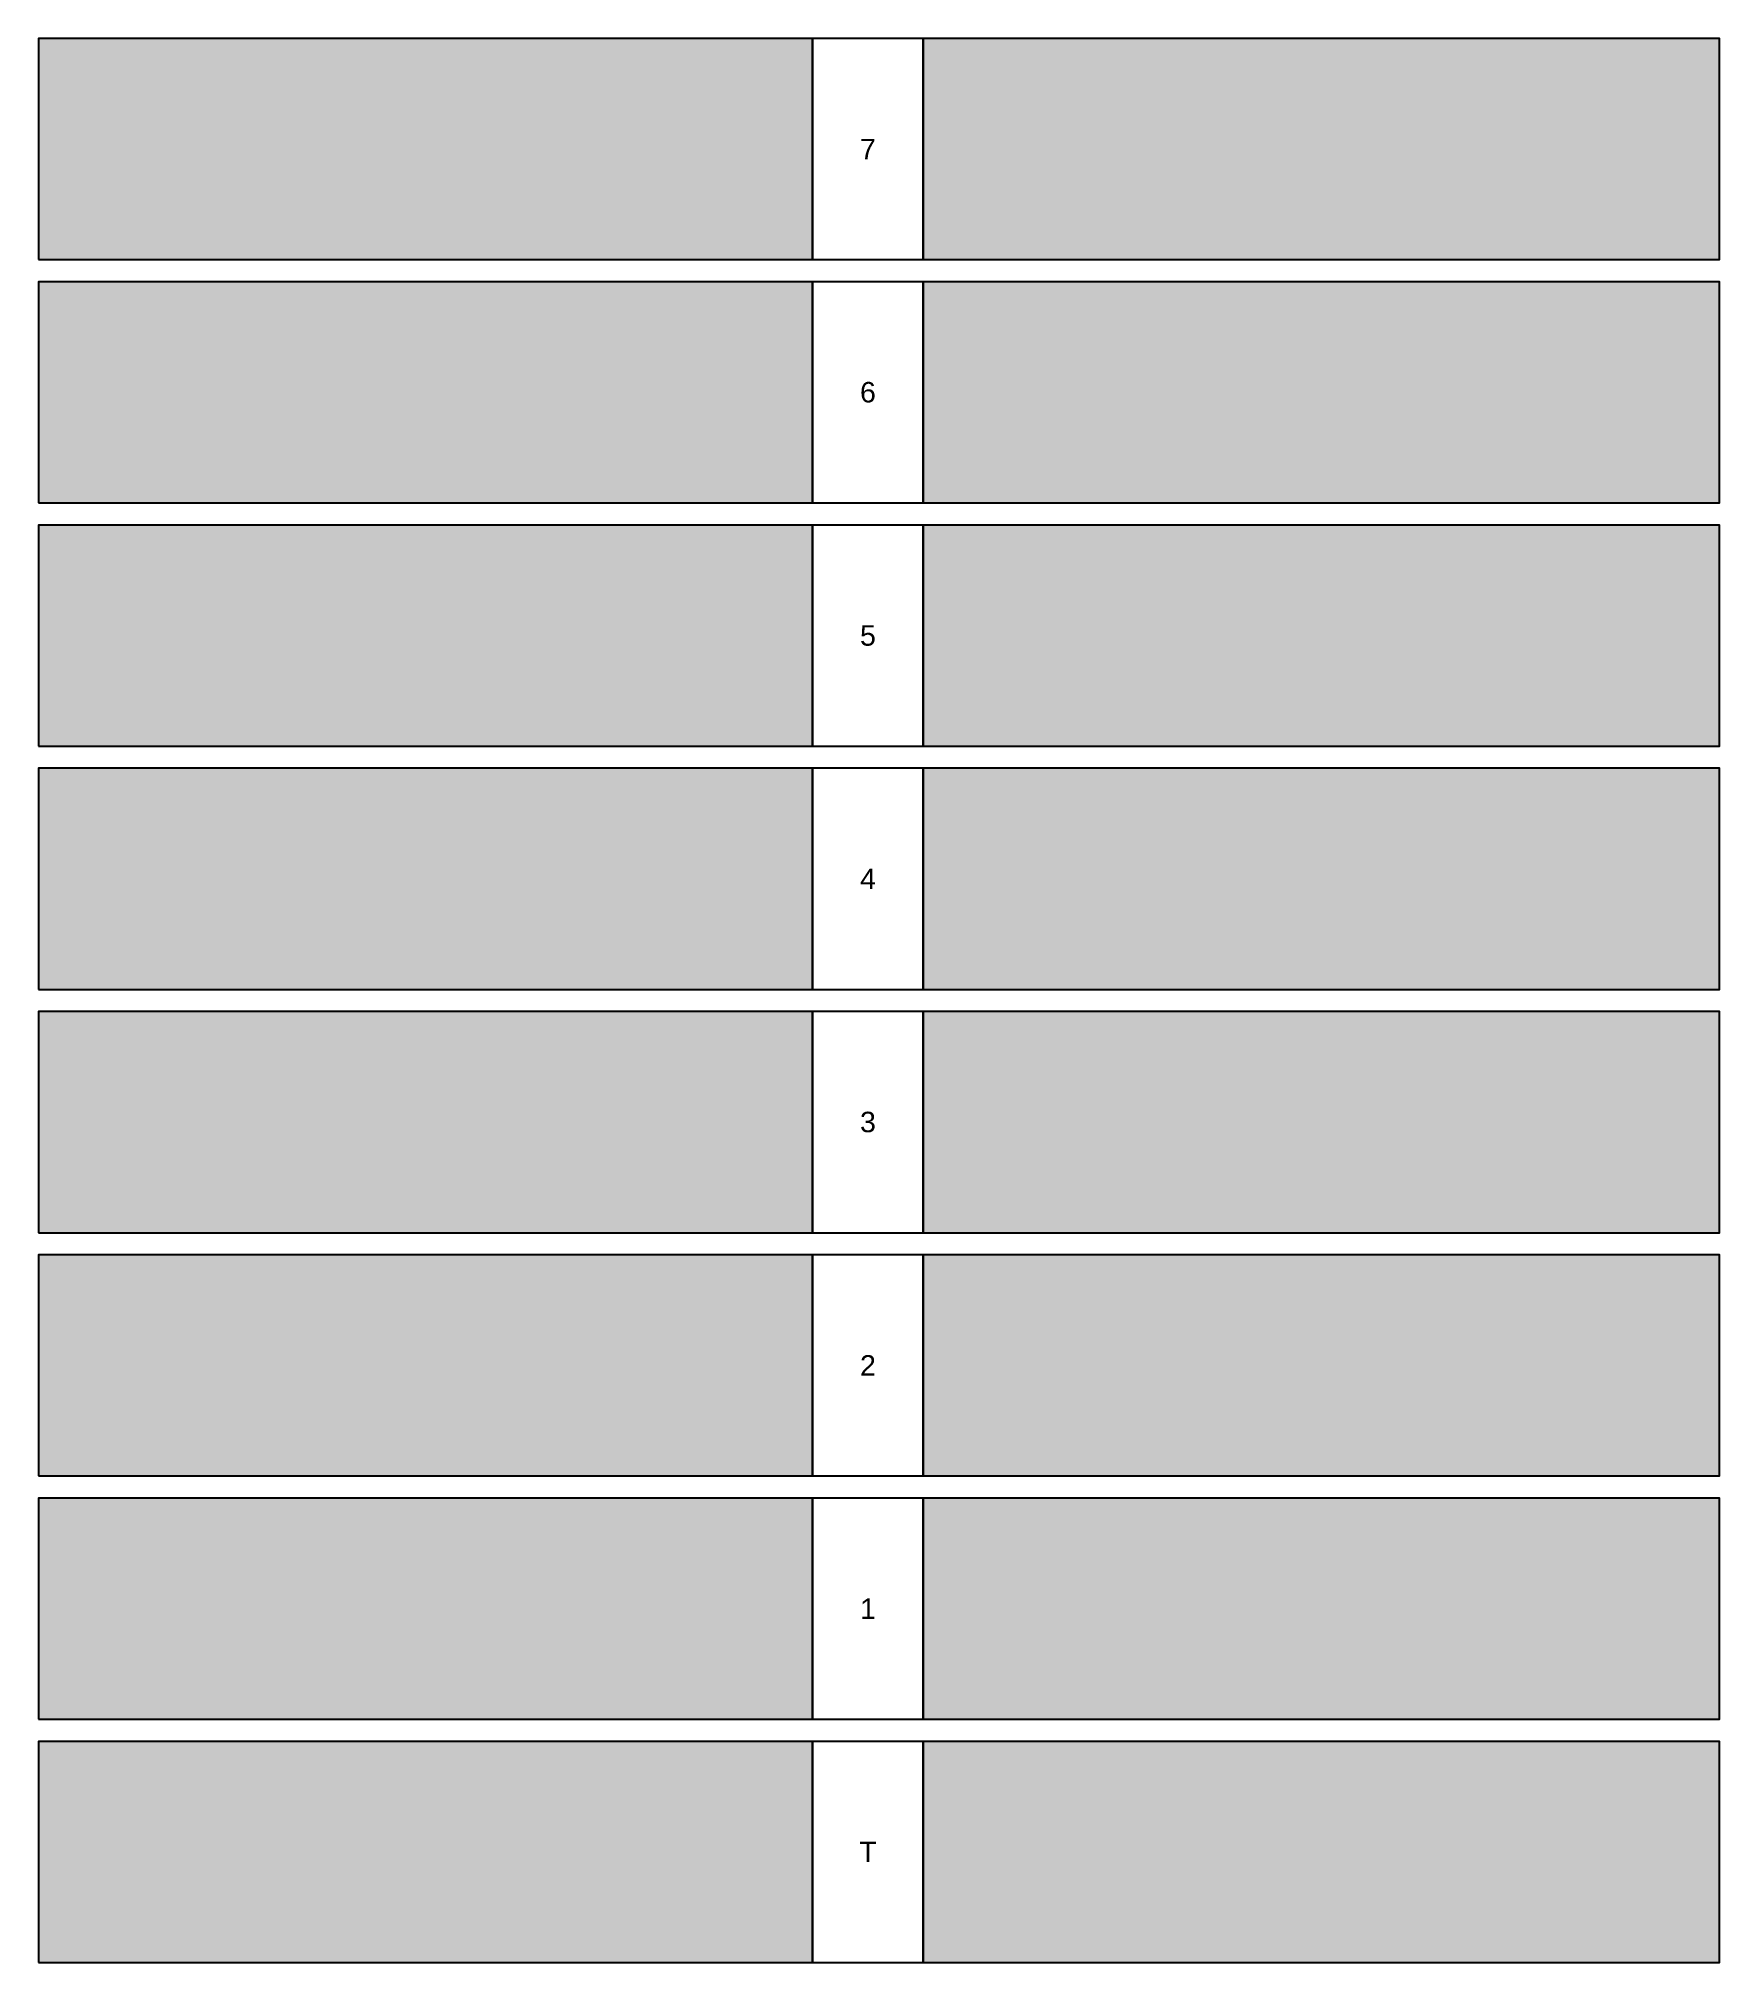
# Model space of a CAD drawing. Extents: x 20 to 400, y 137 to 572.
import ezdxf

# ---------------------------------------------------------------- set-up
doc = ezdxf.new("R2010")
doc.units = 0
doc.header["$MEASUREMENT"] = 0
for name, color, linetype in [('ANDAR1', 7, 'CONTINUOUS'), ('ANDAR2', 7, 'CONTINUOUS'), ('ANDAR3', 7, 'CONTINUOUS'), ('ANDAR4', 7, 'CONTINUOUS'), ('ANDAR5', 7, 'CONTINUOUS'), ('ANDAR6', 7, 'CONTINUOUS'), ('ANDAR7', 7, 'CONTINUOUS'), ('TERREO', 7, 'CONTINUOUS')]:
    doc.layers.add(name, color=color, linetype=linetype)
doc.styles.get("Standard").update_dxf_attribs({"font": 'txt.shx'})

msp = doc.modelspace()

# ---------------------------------------------------------------- hatches: boundary and pattern name
at = {"layer": 'ANDAR1'}
for points in [[(19.931, 191.7), (194.931, 191.7), (194.931, 241.7), (19.931, 241.7)], [(219.931, 191.7), (399.931, 191.7), (399.931, 241.7), (219.931, 241.7)]]:
    msp.add_hatch(color=253, dxfattribs=at).paths.add_polyline_path(points)
at = {"layer": 'ANDAR2'}
for points in [[(19.931, 246.7), (194.931, 246.7), (194.931, 296.7), (19.931, 296.7)], [(219.931, 246.7), (399.931, 246.7), (399.931, 296.7), (219.931, 296.7)]]:
    msp.add_hatch(color=253, dxfattribs=at).paths.add_polyline_path(points)
at = {"layer": 'ANDAR3'}
for points in [[(19.931, 301.7), (194.931, 301.7), (194.931, 351.7), (19.931, 351.7)], [(219.931, 301.7), (399.931, 301.7), (399.931, 351.7), (219.931, 351.7)]]:
    msp.add_hatch(color=253, dxfattribs=at).paths.add_polyline_path(points)
at = {"layer": 'ANDAR4'}
for points in [[(19.931, 356.7), (194.931, 356.7), (194.931, 406.7), (19.931, 406.7)], [(219.931, 356.7), (399.931, 356.7), (399.931, 406.7), (219.931, 406.7)]]:
    msp.add_hatch(color=253, dxfattribs=at).paths.add_polyline_path(points)
at = {"layer": 'ANDAR5'}
for points in [[(19.931, 411.7), (194.931, 411.7), (194.931, 461.7), (19.931, 461.7)], [(219.931, 411.7), (399.931, 411.7), (399.931, 461.7), (219.931, 461.7)]]:
    msp.add_hatch(color=253, dxfattribs=at).paths.add_polyline_path(points)
at = {"layer": 'ANDAR6'}
for points in [[(19.931, 466.7), (194.931, 466.7), (194.931, 516.7), (19.931, 516.7)], [(219.931, 466.7), (399.931, 466.7), (399.931, 516.7), (219.931, 516.7)]]:
    msp.add_hatch(color=253, dxfattribs=at).paths.add_polyline_path(points)
at = {"layer": 'ANDAR7'}
for points in [[(19.931, 521.7), (194.931, 521.7), (194.931, 571.7), (19.931, 571.7)], [(219.931, 521.7), (399.931, 521.7), (399.931, 571.7), (219.931, 571.7)]]:
    msp.add_hatch(color=253, dxfattribs=at).paths.add_polyline_path(points)
at = {"layer": 'TERREO'}
for points in [[(19.931, 136.7), (194.931, 136.7), (194.931, 186.7), (19.931, 186.7)], [(219.931, 136.7), (399.931, 136.7), (399.931, 186.7), (219.931, 186.7)]]:
    msp.add_hatch(color=253, dxfattribs=at).paths.add_polyline_path(points)

# ---------------------------------------------------------------- linework, layer by layer
at = {"layer": 'ANDAR1', "linetype": 'CONTINUOUS'}
for points in [[(19.931, 191.7), (194.931, 191.7), (194.931, 241.7), (19.931, 241.7)], [(194.931, 191.7), (219.931, 191.7), (219.931, 241.7), (194.931, 241.7)], [(219.931, 191.7), (399.931, 191.7), (399.931, 241.7), (219.931, 241.7)]]:
    msp.add_lwpolyline(points, close=True, dxfattribs=at)
at = {"layer": 'ANDAR2', "linetype": 'CONTINUOUS'}
for points in [[(19.931, 246.7), (194.931, 246.7), (194.931, 296.7), (19.931, 296.7)], [(194.931, 246.7), (219.931, 246.7), (219.931, 296.7), (194.931, 296.7)], [(219.931, 246.7), (399.931, 246.7), (399.931, 296.7), (219.931, 296.7)]]:
    msp.add_lwpolyline(points, close=True, dxfattribs=at)
at = {"layer": 'ANDAR3', "linetype": 'CONTINUOUS'}
for points in [[(19.931, 301.7), (194.931, 301.7), (194.931, 351.7), (19.931, 351.7)], [(194.931, 301.7), (219.931, 301.7), (219.931, 351.7), (194.931, 351.7)], [(219.931, 301.7), (399.931, 301.7), (399.931, 351.7), (219.931, 351.7)]]:
    msp.add_lwpolyline(points, close=True, dxfattribs=at)
at = {"layer": 'ANDAR4', "linetype": 'CONTINUOUS'}
for points in [[(19.931, 356.7), (194.931, 356.7), (194.931, 406.7), (19.931, 406.7)], [(194.931, 356.7), (219.931, 356.7), (219.931, 406.7), (194.931, 406.7)], [(219.931, 356.7), (399.931, 356.7), (399.931, 406.7), (219.931, 406.7)]]:
    msp.add_lwpolyline(points, close=True, dxfattribs=at)
at = {"layer": 'ANDAR5', "linetype": 'CONTINUOUS'}
for points in [[(19.931, 411.7), (194.931, 411.7), (194.931, 461.7), (19.931, 461.7)], [(194.931, 411.7), (219.931, 411.7), (219.931, 461.7), (194.931, 461.7)], [(219.931, 411.7), (399.931, 411.7), (399.931, 461.7), (219.931, 461.7)]]:
    msp.add_lwpolyline(points, close=True, dxfattribs=at)
at = {"layer": 'ANDAR6', "linetype": 'CONTINUOUS'}
for points in [[(19.931, 466.7), (194.931, 466.7), (194.931, 516.7), (19.931, 516.7)], [(194.931, 466.7), (219.931, 466.7), (219.931, 516.7), (194.931, 516.7)], [(219.931, 466.7), (399.931, 466.7), (399.931, 516.7), (219.931, 516.7)]]:
    msp.add_lwpolyline(points, close=True, dxfattribs=at)
at = {"layer": 'ANDAR7', "linetype": 'CONTINUOUS'}
for points in [[(19.931, 521.7), (194.931, 521.7), (194.931, 571.7), (19.931, 571.7)], [(194.931, 521.7), (219.931, 521.7), (219.931, 571.7), (194.931, 571.7)], [(219.931, 521.7), (399.931, 521.7), (399.931, 571.7), (219.931, 571.7)]]:
    msp.add_lwpolyline(points, close=True, dxfattribs=at)
at = {"layer": 'TERREO', "linetype": 'CONTINUOUS'}
for points in [[(19.931, 136.7), (194.931, 136.7), (194.931, 186.7), (19.931, 186.7)], [(194.931, 136.7), (219.931, 136.7), (219.931, 186.7), (194.931, 186.7)], [(219.931, 136.7), (399.931, 136.7), (399.931, 186.7), (219.931, 186.7)]]:
    msp.add_lwpolyline(points, close=True, dxfattribs=at)

# ---------------------------------------------------------------- texts
at = {"layer": 'ANDAR1', "insert": (207.431, 216.7), "char_height": 4.62297, "width": 25, "attachment_point": 5}
msp.add_mtext('\\C97;\\fArial|b0|i0|;\\H4.6229736328125;1', dxfattribs=at)
at = {"layer": 'ANDAR2', "insert": (207.431, 271.7), "char_height": 4.62297, "width": 25, "attachment_point": 5}
msp.add_mtext('\\C97;\\fArial|b0|i0|;\\H4.6229736328125;2', dxfattribs=at)
at = {"layer": 'ANDAR3', "insert": (207.431, 326.7), "char_height": 4.62297, "width": 25, "attachment_point": 5}
msp.add_mtext('\\C97;\\fArial|b0|i0|;\\H4.6229736328125;3', dxfattribs=at)
at = {"layer": 'ANDAR4', "insert": (207.431, 381.7), "char_height": 4.62297, "width": 25, "attachment_point": 5}
msp.add_mtext('\\C97;\\fArial|b0|i0|;\\H4.6229736328125;4', dxfattribs=at)
at = {"layer": 'ANDAR5', "insert": (207.431, 436.7), "char_height": 4.62297, "width": 25, "attachment_point": 5}
msp.add_mtext('\\C97;\\fArial|b0|i0|;\\H4.6229736328125;5', dxfattribs=at)
at = {"layer": 'ANDAR6', "insert": (207.431, 491.7), "char_height": 4.62297, "width": 25, "attachment_point": 5}
msp.add_mtext('\\C97;\\fArial|b0|i0|;\\H4.6229736328125;6', dxfattribs=at)
at = {"layer": 'ANDAR7', "insert": (207.431, 546.7), "char_height": 4.62297, "width": 25, "attachment_point": 5}
msp.add_mtext('\\C97;\\fArial|b0|i0|;\\H4.6229736328125;7', dxfattribs=at)
at = {"layer": 'TERREO', "insert": (207.431, 161.7), "char_height": 4.62297, "width": 25, "attachment_point": 5}
msp.add_mtext('\\C97;\\fArial|b0|i0|;\\H4.6229736328125;T', dxfattribs=at)

doc.saveas('drawing.dxf')
